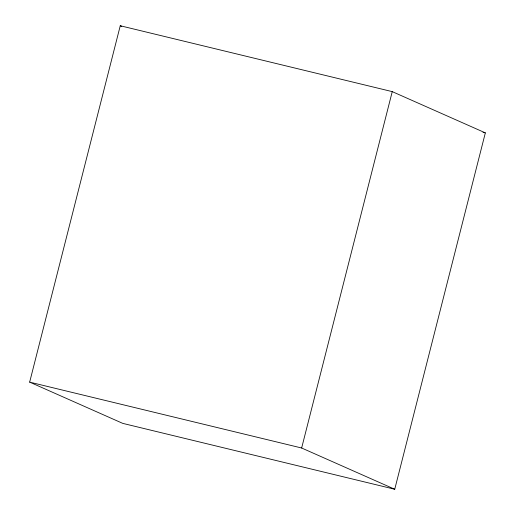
<?xml version="1.0" encoding="UTF-8"?>
<svg xmlns="http://www.w3.org/2000/svg" width="515" height="515" viewBox="0 0 515 515"><rect width="100%" height="100%" fill="white"/><g stroke="black" fill="none" stroke-linecap="round" stroke-linejoin="round"><path stroke-width="0.77" d="M29.658 382.13L120.259 25.75L392.25 91.625L485.342 132.87L394.741 489.25L122.75 423.375L29.658 382.13L301.648 448.005L394.741 489.25M301.648 448.005L392.25 91.625M482.999 132.304L485.342 132.87M120.259 25.75L121.72 26.4"/></g></svg>
